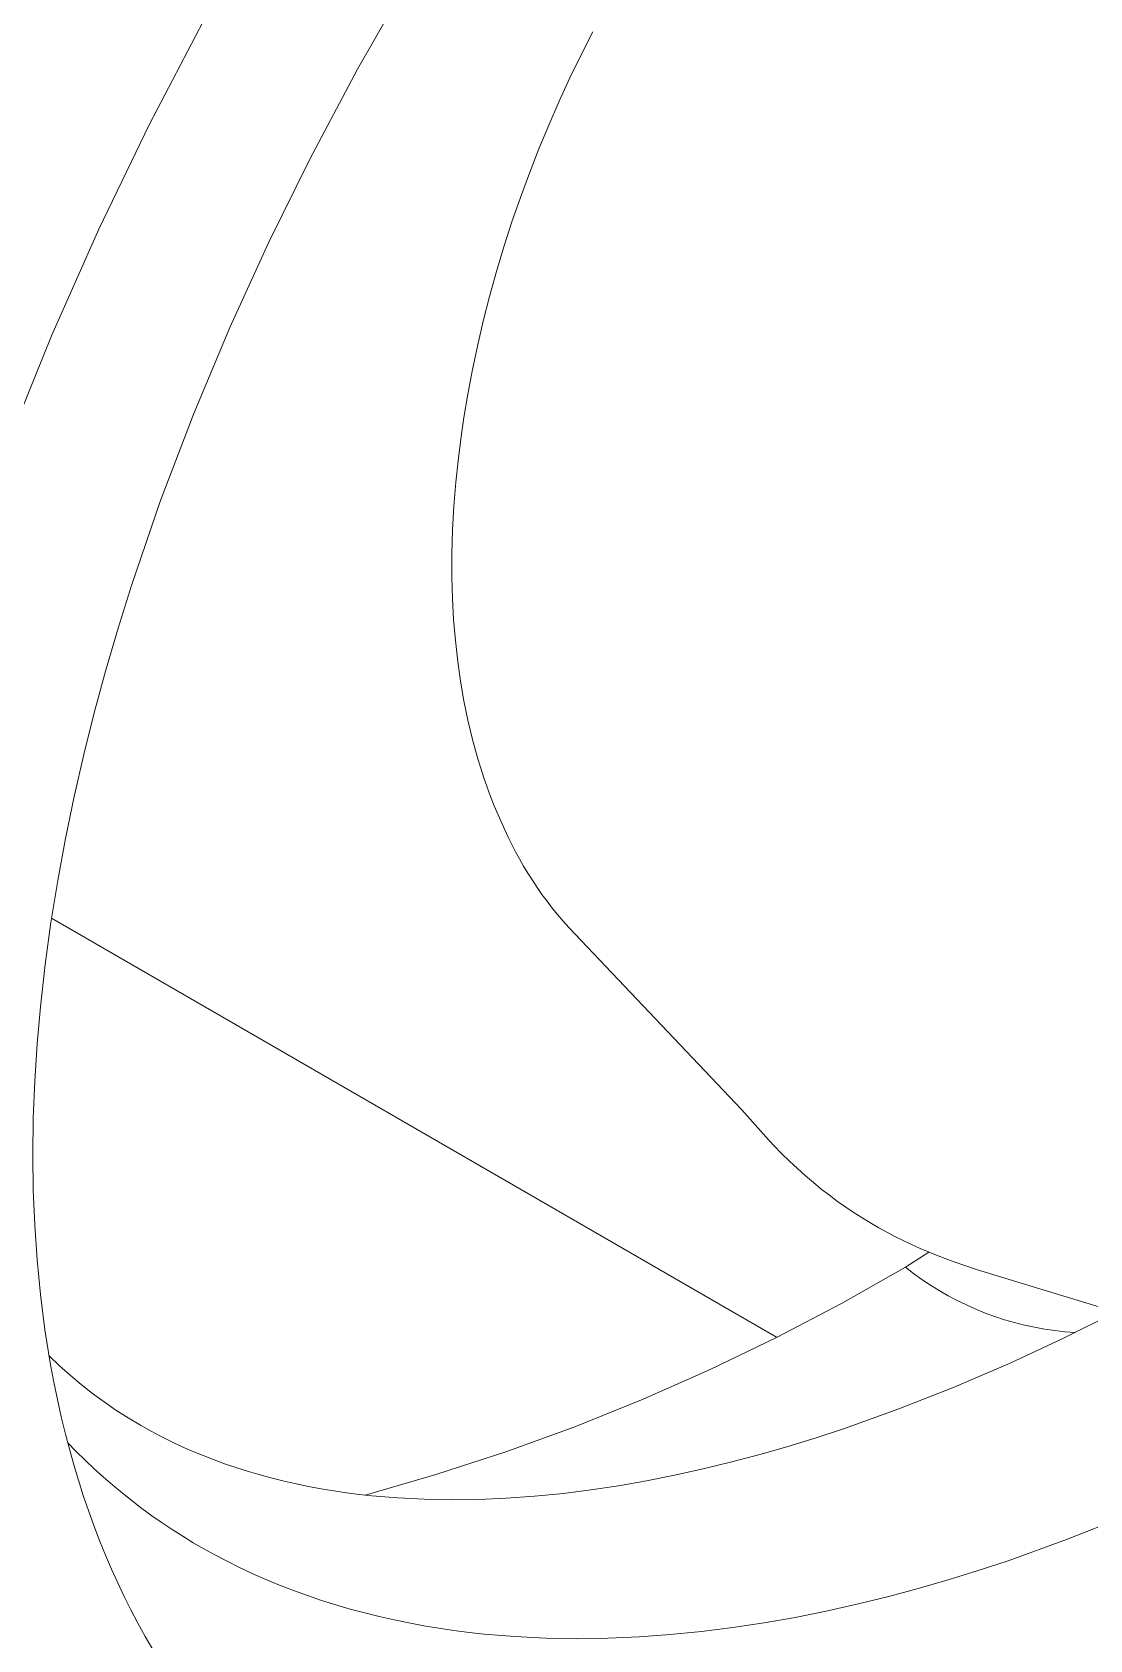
# Model space of a CAD drawing. Header units: millimetres. Extents: x -209 to 4251, y 50 to 3279.
# Drawn here: x 3589 to 3625.3, y 995.9 to 1051.1 of the extents above; entities that cross this region are included whole.
import ezdxf

# ---------------------------------------------------------------- set-up
doc = ezdxf.new("R2010")
doc.units = ezdxf.units.MM
doc.layers.add('ZANO_R', color=7, linetype='Continuous', lineweight=0)

msp = doc.modelspace()

# ---------------------------------------------------------------- linework, layer by layer
at = {"layer": 'ZANO_R'}
for p, q in [((3600.152, 1049.788), (3601.881, 1052.819)), ((3594.855, 1051.425), (3593.017, 1047.909)), ((3608.216, 1051.074), (3607.817, 1050.287)), ((3607.817, 1050.287), (3607.433, 1049.493)), ((3598.514, 1046.707), (3600.152, 1049.788)), ((3607.433, 1049.493), (3607.064, 1048.692)), ((3607.064, 1048.692), (3606.707, 1047.878)), ((3593.017, 1047.909), (3591.277, 1044.31)), ((3606.707, 1047.878), (3606.367, 1047.056)), ((3606.367, 1047.056), (3606.043, 1046.228)), ((3597.098, 1043.842), (3598.514, 1046.707)), ((3606.043, 1046.228), (3605.735, 1045.394)), ((3605.735, 1045.394), (3605.445, 1044.553)), ((3605.445, 1044.553), (3605.171, 1043.707)), ((3591.277, 1044.31), (3589.656, 1040.655)), ((3595.769, 1040.936), (3597.098, 1043.842)), ((3605.171, 1043.707), (3604.915, 1042.856)), ((3604.915, 1042.856), (3604.677, 1041.999)), ((3604.677, 1041.999), (3604.461, 1041.151)), ((3594.532, 1037.989), (3595.769, 1040.936)), ((3604.461, 1041.151), (3604.262, 1040.297)), ((3589.656, 1040.655), (3588.338, 1037.397)), ((3604.262, 1040.297), (3604.082, 1039.44)), ((3604.082, 1039.44), (3603.921, 1038.579)), ((3603.921, 1038.579), (3603.799, 1037.845)), ((3593.394, 1035.003), (3594.532, 1037.989)), ((3603.799, 1037.845), (3603.691, 1037.108)), ((3603.691, 1037.108), (3603.599, 1036.369)), ((3603.599, 1036.369), (3603.522, 1035.628)), ((3603.522, 1035.628), (3603.456, 1034.815)), ((3592.398, 1032.094), (3593.394, 1035.003)), ((3603.456, 1034.815), (3603.411, 1034.001)), ((3603.411, 1034.001), (3603.388, 1033.186)), ((3603.388, 1033.186), (3603.387, 1032.371)), ((3591.94, 1030.627), (3592.398, 1032.094)), ((3603.387, 1032.371), (3603.406, 1031.648)), ((3603.406, 1031.648), (3603.445, 1030.926)), ((3603.445, 1030.926), (3603.504, 1030.205)), ((3591.508, 1029.151), (3591.94, 1030.627)), ((3603.504, 1030.205), (3603.585, 1029.486)), ((3591.122, 1027.727), (3591.508, 1029.151)), ((3603.585, 1029.486), (3603.681, 1028.811)), ((3603.681, 1028.811), (3603.798, 1028.139)), ((3603.798, 1028.139), (3603.936, 1027.471)), ((3590.763, 1026.296), (3591.122, 1027.727)), ((3603.936, 1027.471), (3604.095, 1026.808)), ((3604.095, 1026.808), (3604.278, 1026.15)), ((3590.433, 1024.858), (3590.763, 1026.296)), ((3604.278, 1026.15), (3604.377, 1025.823)), ((3604.377, 1025.823), (3604.483, 1025.499)), ((3604.483, 1025.499), (3604.595, 1025.176)), ((3590.134, 1023.413), (3590.433, 1024.858)), ((3604.595, 1025.176), (3604.712, 1024.856)), ((3604.712, 1024.856), (3604.837, 1024.538)), ((3604.837, 1024.538), (3604.967, 1024.222)), ((3604.967, 1024.222), (3605.195, 1023.711)), ((3605.195, 1023.711), (3605.316, 1023.458)), ((3589.869, 1021.978), (3590.134, 1023.413)), ((3605.316, 1023.458), (3605.441, 1023.207)), ((3605.441, 1023.207), (3605.572, 1022.959)), ((3605.572, 1022.959), (3605.706, 1022.714)), ((3605.706, 1022.714), (3605.846, 1022.471)), ((3589.637, 1020.538), (3589.869, 1021.978)), ((3605.846, 1022.471), (3605.99, 1022.231)), ((3605.99, 1022.231), (3606.146, 1021.984)), ((3606.146, 1021.984), (3606.308, 1021.74)), ((3606.308, 1021.74), (3606.475, 1021.5)), ((3606.475, 1021.5), (3606.647, 1021.264)), ((3606.647, 1021.264), (3606.825, 1021.033)), ((3606.825, 1021.033), (3607.008, 1020.805)), ((3589.439, 1019.092), (3589.637, 1020.538)), ((3614.522, 1006.322), (3589.659, 1020.684)), ((3607.008, 1020.805), (3607.197, 1020.582)), ((3607.197, 1020.582), (3607.392, 1020.364)), ((3613.33, 1014.111), (3607.392, 1020.364)), ((3589.277, 1017.642), (3589.439, 1019.092)), ((3589.165, 1016.373), (3589.277, 1017.642)), ((3589.083, 1015.103), (3589.165, 1016.373)), ((3589.032, 1013.831), (3589.083, 1015.103)), ((3589.015, 1012.558), (3589.032, 1013.831)), ((3614.146, 1013.19), (3613.33, 1014.111)), ((3614.427, 1012.891), (3614.146, 1013.19)), ((3614.692, 1012.621), (3614.427, 1012.891)), ((3614.963, 1012.355), (3614.692, 1012.621)), ((3589.031, 1011.36), (3589.015, 1012.558)), ((3615.235, 1012.099), (3614.963, 1012.355)), ((3615.513, 1011.849), (3615.235, 1012.099)), ((3615.78, 1011.621), (3615.513, 1011.849)), ((3616.052, 1011.398), (3615.78, 1011.621)), ((3589.079, 1010.163), (3589.031, 1011.36)), ((3616.329, 1011.182), (3616.052, 1011.398)), ((3616.611, 1010.972), (3616.329, 1011.182)), ((3616.894, 1010.773), (3616.611, 1010.972)), ((3617.181, 1010.579), (3616.894, 1010.773)), ((3617.473, 1010.394), (3617.181, 1010.579)), ((3617.769, 1010.215), (3617.473, 1010.394)), ((3589.161, 1008.968), (3589.079, 1010.163)), ((3618.028, 1010.066), (3617.769, 1010.215)), ((3618.297, 1009.919), (3618.028, 1010.066)), ((3618.573, 1009.775), (3618.297, 1009.919)), ((3618.858, 1009.634), (3618.573, 1009.775)), ((3619.148, 1009.497), (3618.858, 1009.634)), ((3619.446, 1009.363), (3619.148, 1009.497)), ((3619.748, 1009.234), (3619.446, 1009.363)), ((3589.277, 1007.776), (3589.161, 1008.968)), ((3618.941, 1008.718), (3616.749, 1007.474)), ((3619.738, 1009.238), (3618.941, 1008.718)), ((3618.941, 1008.718), (3619.219, 1008.503)), ((3620.055, 1009.109), (3619.748, 1009.234)), ((3620.542, 1008.923), (3620.055, 1009.109)), ((3620.97, 1008.771), (3620.542, 1008.923)), ((3621.411, 1008.623), (3620.97, 1008.771)), ((3619.219, 1008.503), (3619.504, 1008.297)), ((3619.504, 1008.297), (3619.797, 1008.102)), ((3623.018, 1008.131), (3621.411, 1008.623)), ((3589.431, 1006.57), (3589.277, 1007.776)), ((3619.797, 1008.102), (3620.095, 1007.916)), ((3620.095, 1007.916), (3620.4, 1007.741)), ((3620.4, 1007.741), (3620.711, 1007.576)), ((3627.659, 1006.717), (3623.018, 1008.131)), ((3616.749, 1007.474), (3614.516, 1006.303)), ((3620.711, 1007.576), (3621.027, 1007.422)), ((3621.027, 1007.422), (3621.348, 1007.279)), ((3621.348, 1007.279), (3621.674, 1007.146)), ((3621.674, 1007.146), (3622.005, 1007.026)), ((3624.34, 1006.275), (3626.133, 1007.169)), ((3589.624, 1005.37), (3589.431, 1006.57)), ((3622.005, 1007.026), (3622.339, 1006.916)), ((3622.339, 1006.916), (3622.677, 1006.818)), ((3622.677, 1006.818), (3623.018, 1006.732)), ((3623.018, 1006.732), (3623.362, 1006.657)), ((3623.362, 1006.657), (3623.708, 1006.594)), ((3623.708, 1006.594), (3624.056, 1006.543)), ((3624.056, 1006.543), (3624.405, 1006.504)), ((3624.405, 1006.504), (3624.756, 1006.477)), ((3614.516, 1006.303), (3612.245, 1005.208)), ((3622.524, 1005.432), (3624.34, 1006.275)), ((3589.57, 1005.68), (3589.927, 1005.34)), ((3620.611, 1004.608), (3622.524, 1005.432)), ((3589.735, 1004.773), (3589.624, 1005.37)), ((3589.927, 1005.34), (3590.294, 1005.012)), ((3590.294, 1005.012), (3590.672, 1004.695)), ((3612.245, 1005.208), (3609.939, 1004.19)), ((3589.857, 1004.177), (3589.735, 1004.773)), ((3590.672, 1004.695), (3591.061, 1004.39)), ((3591.061, 1004.39), (3591.458, 1004.098)), ((3618.717, 1003.86), (3620.611, 1004.608)), ((3589.99, 1003.584), (3589.857, 1004.177)), ((3591.458, 1004.098), (3591.865, 1003.819)), ((3591.865, 1003.819), (3592.28, 1003.553)), ((3609.939, 1004.19), (3607.6, 1003.25)), ((3616.844, 1003.189), (3618.717, 1003.86)), ((3590.134, 1002.994), (3589.99, 1003.584)), ((3592.28, 1003.553), (3592.702, 1003.3)), ((3592.702, 1003.3), (3593.048, 1003.106)), ((3607.6, 1003.25), (3605.231, 1002.388)), ((3590.42, 1001.938), (3590.134, 1002.994)), ((3590.506, 1002.402), (3590.207, 1002.711)), ((3593.048, 1003.106), (3593.398, 1002.921)), ((3593.398, 1002.921), (3593.753, 1002.744)), ((3593.753, 1002.744), (3594.115, 1002.574)), ((3614.989, 1002.597), (3615.914, 1002.883)), ((3615.914, 1002.883), (3616.844, 1003.189)), ((3590.811, 1002.101), (3590.506, 1002.402)), ((3591.121, 1001.807), (3590.811, 1002.101)), ((3594.115, 1002.574), (3594.482, 1002.412)), ((3594.482, 1002.412), (3594.855, 1002.257)), ((3594.855, 1002.257), (3595.235, 1002.11)), ((3595.235, 1002.11), (3595.62, 1001.97)), ((3605.231, 1002.388), (3602.834, 1001.606)), ((3612.989, 1002.041), (3613.985, 1002.307)), ((3613.985, 1002.307), (3614.989, 1002.597)), ((3590.578, 1001.414), (3590.42, 1001.938)), ((3591.437, 1001.52), (3591.121, 1001.807)), ((3595.62, 1001.97), (3596.011, 1001.837)), ((3596.011, 1001.837), (3596.407, 1001.712)), ((3596.407, 1001.712), (3596.809, 1001.595)), ((3596.809, 1001.595), (3597.217, 1001.485)), ((3602.834, 1001.606), (3600.413, 1000.905)), ((3610.053, 1001.39), (3611.022, 1001.583)), ((3611.022, 1001.583), (3612.001, 1001.8)), ((3612.001, 1001.8), (3612.989, 1002.041)), ((3590.745, 1000.893), (3590.578, 1001.414)), ((3591.759, 1001.241), (3591.437, 1001.52)), ((3592.086, 1000.969), (3591.759, 1001.241)), ((3597.217, 1001.485), (3597.63, 1001.383)), ((3597.63, 1001.383), (3598.048, 1001.288)), ((3598.048, 1001.288), (3598.472, 1001.201)), ((3598.472, 1001.201), (3598.9, 1001.121)), ((3598.9, 1001.121), (3599.334, 1001.049)), ((3599.334, 1001.049), (3599.772, 1000.985)), ((3607.208, 1000.962), (3608.145, 1001.08)), ((3608.145, 1001.08), (3609.094, 1001.223)), ((3609.094, 1001.223), (3610.053, 1001.39)), ((3590.921, 1000.376), (3590.745, 1000.893)), ((3592.418, 1000.704), (3592.086, 1000.969)), ((3592.755, 1000.447), (3592.418, 1000.704)), ((3593.098, 1000.197), (3592.755, 1000.447)), ((3599.772, 1000.985), (3600.204, 1000.929)), ((3600.204, 1000.929), (3600.641, 1000.881)), ((3600.641, 1000.881), (3601.528, 1000.807)), ((3601.528, 1000.807), (3602.434, 1000.761)), ((3602.434, 1000.761), (3603.357, 1000.744)), ((3603.357, 1000.744), (3604.297, 1000.755)), ((3604.297, 1000.755), (3605.252, 1000.796)), ((3605.252, 1000.796), (3606.223, 1000.865)), ((3606.223, 1000.865), (3607.208, 1000.962)), ((3591.107, 999.861), (3590.921, 1000.376)), ((3593.445, 999.955), (3593.098, 1000.197)), ((3593.798, 999.72), (3593.445, 999.955)), ((3626.437, 1000.158), (3624.466, 999.377)), ((3591.303, 999.351), (3591.107, 999.861)), ((3591.509, 998.844), (3591.303, 999.351)), ((3594.155, 999.493), (3593.798, 999.72)), ((3594.517, 999.273), (3594.155, 999.493)), ((3624.466, 999.377), (3622.456, 998.654)), ((3591.712, 998.369), (3591.509, 998.844)), ((3594.883, 999.06), (3594.517, 999.273)), ((3595.254, 998.855), (3594.883, 999.06)), ((3595.629, 998.658), (3595.254, 998.855)), ((3591.925, 997.898), (3591.712, 998.369)), ((3596.082, 998.431), (3595.629, 998.658)), ((3596.542, 998.216), (3596.082, 998.431)), ((3621.436, 998.317), (3620.408, 997.998)), ((3622.456, 998.654), (3621.436, 998.317)), ((3592.147, 997.431), (3591.925, 997.898)), ((3597.006, 998.011), (3596.542, 998.216)), ((3597.476, 997.816), (3597.006, 998.011)), ((3597.951, 997.631), (3597.476, 997.816)), ((3619.371, 997.698), (3618.326, 997.418)), ((3620.408, 997.998), (3619.371, 997.698)), ((3592.378, 996.969), (3592.147, 997.431)), ((3598.431, 997.457), (3597.951, 997.631)), ((3598.916, 997.293), (3598.431, 997.457)), ((3599.405, 997.139), (3598.916, 997.293)), ((3599.898, 996.995), (3599.405, 997.139)), ((3617.275, 997.16), (3616.217, 996.924)), ((3618.326, 997.418), (3617.275, 997.16)), ((3592.618, 996.511), (3592.378, 996.969)), ((3600.396, 996.862), (3599.898, 996.995)), ((3600.897, 996.737), (3600.396, 996.862)), ((3601.402, 996.623), (3600.897, 996.737)), ((3601.91, 996.519), (3601.402, 996.623)), ((3615.155, 996.711), (3614.088, 996.523)), ((3616.217, 996.924), (3615.155, 996.711)), ((3592.867, 996.058), (3592.618, 996.511)), ((3593.126, 995.611), (3592.867, 996.058)), ((3602.421, 996.424), (3601.91, 996.519)), ((3602.935, 996.338), (3602.421, 996.424)), ((3603.452, 996.263), (3602.935, 996.338)), ((3603.972, 996.196), (3603.452, 996.263)), ((3604.494, 996.139), (3603.972, 996.196)), ((3605.544, 996.051), (3604.494, 996.139)), ((3606.601, 995.999), (3605.544, 996.051)), ((3609.803, 996.042), (3608.732, 995.996)), ((3610.875, 996.119), (3609.803, 996.042)), ((3611.947, 996.226), (3610.875, 996.119)), ((3613.019, 996.361), (3611.947, 996.226)), ((3614.088, 996.523), (3613.019, 996.361)), ((3607.664, 995.981), (3606.601, 995.999)), ((3608.732, 995.996), (3607.664, 995.981))]:
    msp.add_line(p, q, dxfattribs=at)

doc.saveas('drawing.dxf')
